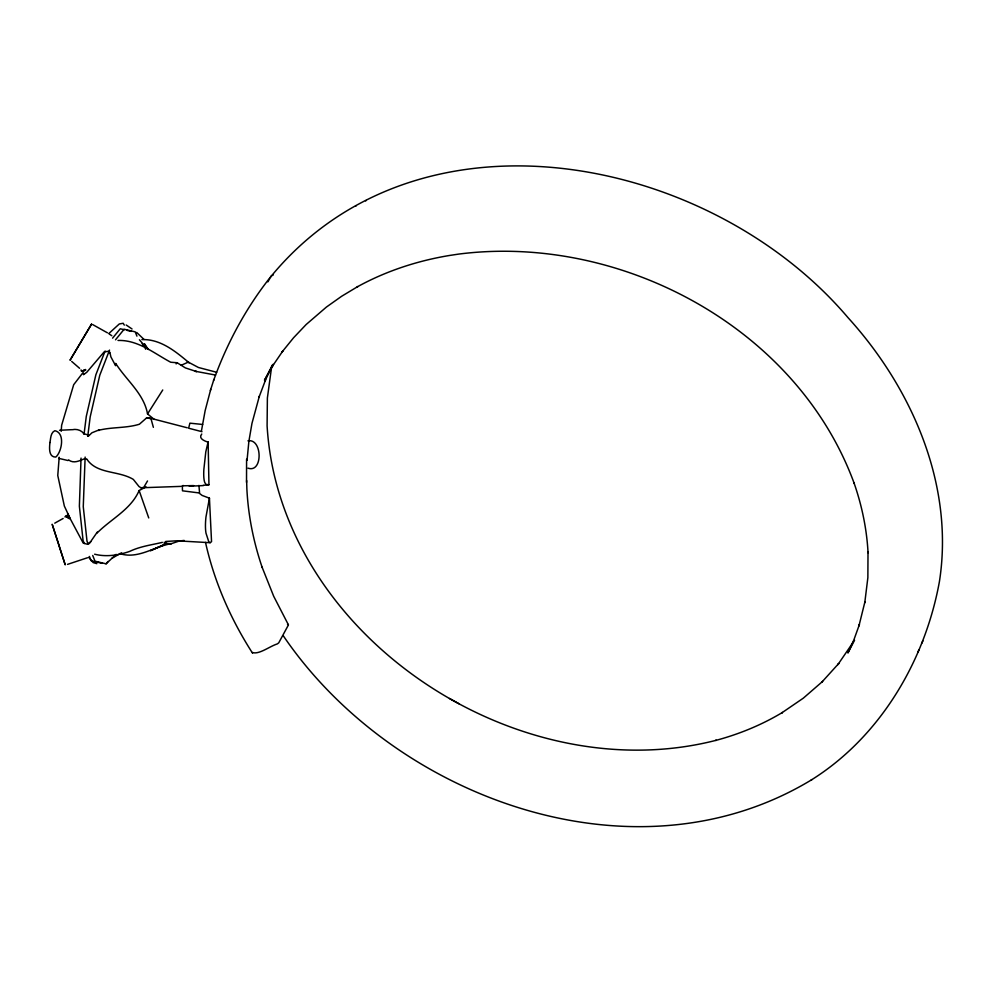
<?xml version="1.0" encoding="UTF-8"?>
<svg xmlns="http://www.w3.org/2000/svg" width="992" height="992" viewBox="0 0 992 992"><rect width="100%" height="100%" fill="white"/><g stroke="black" fill="none" stroke-linecap="round" stroke-linejoin="round"><path stroke-width="1.49" d="M165.639 541.471L176.725 540.801L210.13 542.698L211.544 541.669L209.436 498.17L202.145 495.442L199.615 493.508L198.933 485.398M252.464 652.5C259.024 654.832 269.75 646.263 277.202 643.957A3.559 1.153 -32.4 0 0 278.789 642.754L288.449 624.91L273.693 596.266L262.086 567.188M59.185 457.238L57.772 475.515L64.344 506.056L69.7 517.526M61.182 431.334L61.64 425.246L73.693 384.698L82.944 372.682M247.045 460.375L248.88 441.328L251.968 423.373L259.358 396.155L259.036 397.16L265.633 379.7M81.046 458.106L79.372 506.193L83.092 540.665L84.246 543.542M84.035 434.298L86.279 416.429L95.864 374.802L105.09 351.019M85.138 457.076L83.266 506.664L86.998 541.136L88.139 544M87.755 436.244L90.185 416.9L99.77 375.261L109.529 350.089M98.865 430.59L99.398 429.772L91.909 432.797L88.288 436.306M201.413 431.098L205.158 410.576L210.738 389.36M271.796 365.564L267.381 397.978L267.096 425.878C279.57 634.198 515.208 791.889 716.261 740.28L715.716 740.429C739.09 734.192 761.695 724.929 782.44 712.454L781.758 712.888L803.297 698.182L822.628 681.405L821.847 682.149L838.761 663.474L837.88 664.64L854.558 640.237L847.9 652.996L853.814 640.051L859.419 624.501L858.948 625.915L864.962 601.673L864.776 602.764L867.864 577.642L868.012 551.912L868.05 552.755C866.785 528.947 861.862 505.412 854.025 482.93L854.236 483.501C797.184 327.484 620.558 233.405 458.713 254.088L449.252 255.514C417.124 260.859 385.739 271.163 357.182 286.899L357.814 286.539L341.657 296.261L326.43 307.049L306.156 324.52L293.558 337.776L282.112 351.912L282.819 351.007L272.577 365.986L273.482 364.51L264.467 380.283L272.887 364.399L268.758 372.719M209.436 498.17L205.964 516.993A18.687 4.29 -84.7 0 0 206.001 533.2L208.791 541.806L210.13 542.698M208.134 441.812L205.79 451.856L203.868 469.34A18.687 4.018 -83.3 0 0 204.811 482.608L206.051 484.468L208.952 484.728L208.134 442.184C205.257 441.217 197.83 438.712 201.748 434.012M213.553 380.593C226.684 343.964 245.384 309.07 269.402 278.417M210.391 390.476L213.912 379.465M83.427 373.277L83.477 374.703L86.775 372.273L104.21 351.838L108.55 351.304L109.666 352.78M145.675 349.246L144.1 345.315L144.559 344.038L148.416 349.482M246.524 482.372L246.586 459.222M811.158 780.072C880.214 736.994 925.102 660.622 939.424 581.548C954.453 485.125 912.094 388.232 848.061 317.7C709.838 154.864 418.475 96.15 270.208 277.413M89.243 543.666L97.303 532.072L97.154 532.952C111.154 518.866 131.018 509.491 139.128 490.532L146.035 486.849M147.51 480.959L143.691 487.494L141 487.779L138.992 486.526L133.325 479.409C118.457 470.369 97.055 474.362 86.912 459.246M917.873 652.228L918.852 650.02M921.903 643.114L922.882 640.906M264.963 381.201L269.44 371.194M267.852 281.877L271.287 275.962L273.37 274.858M162.75 389.98L147.535 413.912L154.231 419.43M65.956 516.72L69.75 518.184L67.208 516.609L65.956 516.224L69.477 518.704L66.29 516.237M112.58 338.16L120.243 328.774L124.384 329.753M115.531 339.797L124.149 329.245L135.21 331.849L136.933 336.152M92.727 555.47L95.009 561.199L106.082 563.816L107.992 561.472M64.951 516.919L65.608 516.175L67.208 516.609M176.13 363.89L177.171 362.75L185.355 367.896L196.565 371.591L195.288 371.268L215.512 375.05M108.674 333.672L119.3 323.962L123.194 323.28L124.31 325.116M106.082 563.816L116.138 554.354M187.277 427.788L148.664 417.768L146.494 417.992L139.388 424.229C126.232 428.321 112.183 426.907 98.915 430.23M121.607 552.767L111.935 558.298M90.768 541.781L87.47 544.273L83.229 543.095L67.58 513.782L67.667 515.183M181.338 365.205L187.773 362.365M83.365 370.859L85.523 369.508L82.175 371.144M811.94 779.6C635.14 887.009 393.96 798.486 283.414 635.971M63.141 518.481L54.758 523.156M355.446 206.212L356.153 205.84M365.564 200.868L366.259 200.496M87.519 557.74L67.53 564.374M162.341 542.376C151.503 544.955 140.194 546.356 129.741 551.378C118.544 555.284 106.268 557.157 94.624 554.206M199.268 492.962L182.491 490.817L182.317 485.82L183.284 485.485M72.379 429.697C76.334 428.718 81.431 430.131 83.737 433.628L88.772 435.24M208.952 484.728L203.261 485.311M184.177 540.442L179.44 540.962L171.393 543.653L167.896 543.951L164.176 542.24M59.557 430.28L71.622 429.672M96.869 563.667L93.174 562.588L88.685 557.343M203.397 485.584L189.274 486.216M141 487.779L180.866 486.39M193.626 485.584L182.317 485.82M81.493 371.07L85.758 370.016L83.117 371.293L81.493 371.07L81.046 369.904M118.023 340.454C138.062 339.822 153.996 353.313 170.711 362.229L177.171 362.75M141.906 339.599C160.481 338.929 175.361 351.317 188.79 362.489M164.126 543.38L171.393 543.653C154.306 546.356 138.074 559.612 119.697 553.586M202.653 424.464L189.894 423.162L188.629 428.209L201.959 431.694M247.975 468.15C263.103 473.444 262.508 438.104 247.95 440.845M216.653 372.273L198.437 367.486L187.364 361.621L189.088 362.799M68.076 460.548L58.677 458.341M86.75 459.222L84.605 458.738C79.534 460.635 73.879 463.983 68.572 459.916M127.162 330.41L131.304 331.39M102.176 563.344L91.103 560.74L89.392 556.438M146.494 417.992L147.498 418.302M92.665 324.582L107.446 332.828M449.488 698.492L458.961 703.75M126.17 324.992L132.048 328.984M148.664 417.768L151.156 419.318L153.376 427.329M109.579 334.217L111.811 335.742M71.672 361.41L79.583 368.292M136.66 332.432L144.014 339.425M139.413 339.76L144.1 345.315M142.24 343.567L143.505 345.476L142.55 344.162M144.559 344.038L144.634 344.15A110.856 26.933 -83.2 0 1 146.618 348.353M252.538 653.158C230.752 619.281 214.26 581.808 205.518 542.426M139.128 490.532L148.738 517.936M262.21 567.511C253.568 542.165 248.223 515.666 246.872 488.907L246.624 480.5M58.764 544.819L65.212 564.857L63.215 558.583M58.615 544.224L52.179 524.247L62.806 557.318M147.535 413.912C143.914 393.539 126.244 380.271 115.704 363.394L115.605 365.688L110.918 356.959L109.79 352.148M287.531 624.427A3.559 1.153 -32.4 0 1 287.916 624.427M288.188 624.501A3.559 1.153 -32.4 0 1 288.362 624.662M49.96 442.506C49.377 447.454 48.397 457.238 55.825 457.076C61.926 451.682 65.311 432.797 54.82 430.714C50.53 432.723 50.741 438.538 49.96 442.506M70.147 360.034L91.562 324.124L70.147 360.034M165.131 544.224L150.635 550.622L165.131 544.224"/></g></svg>
